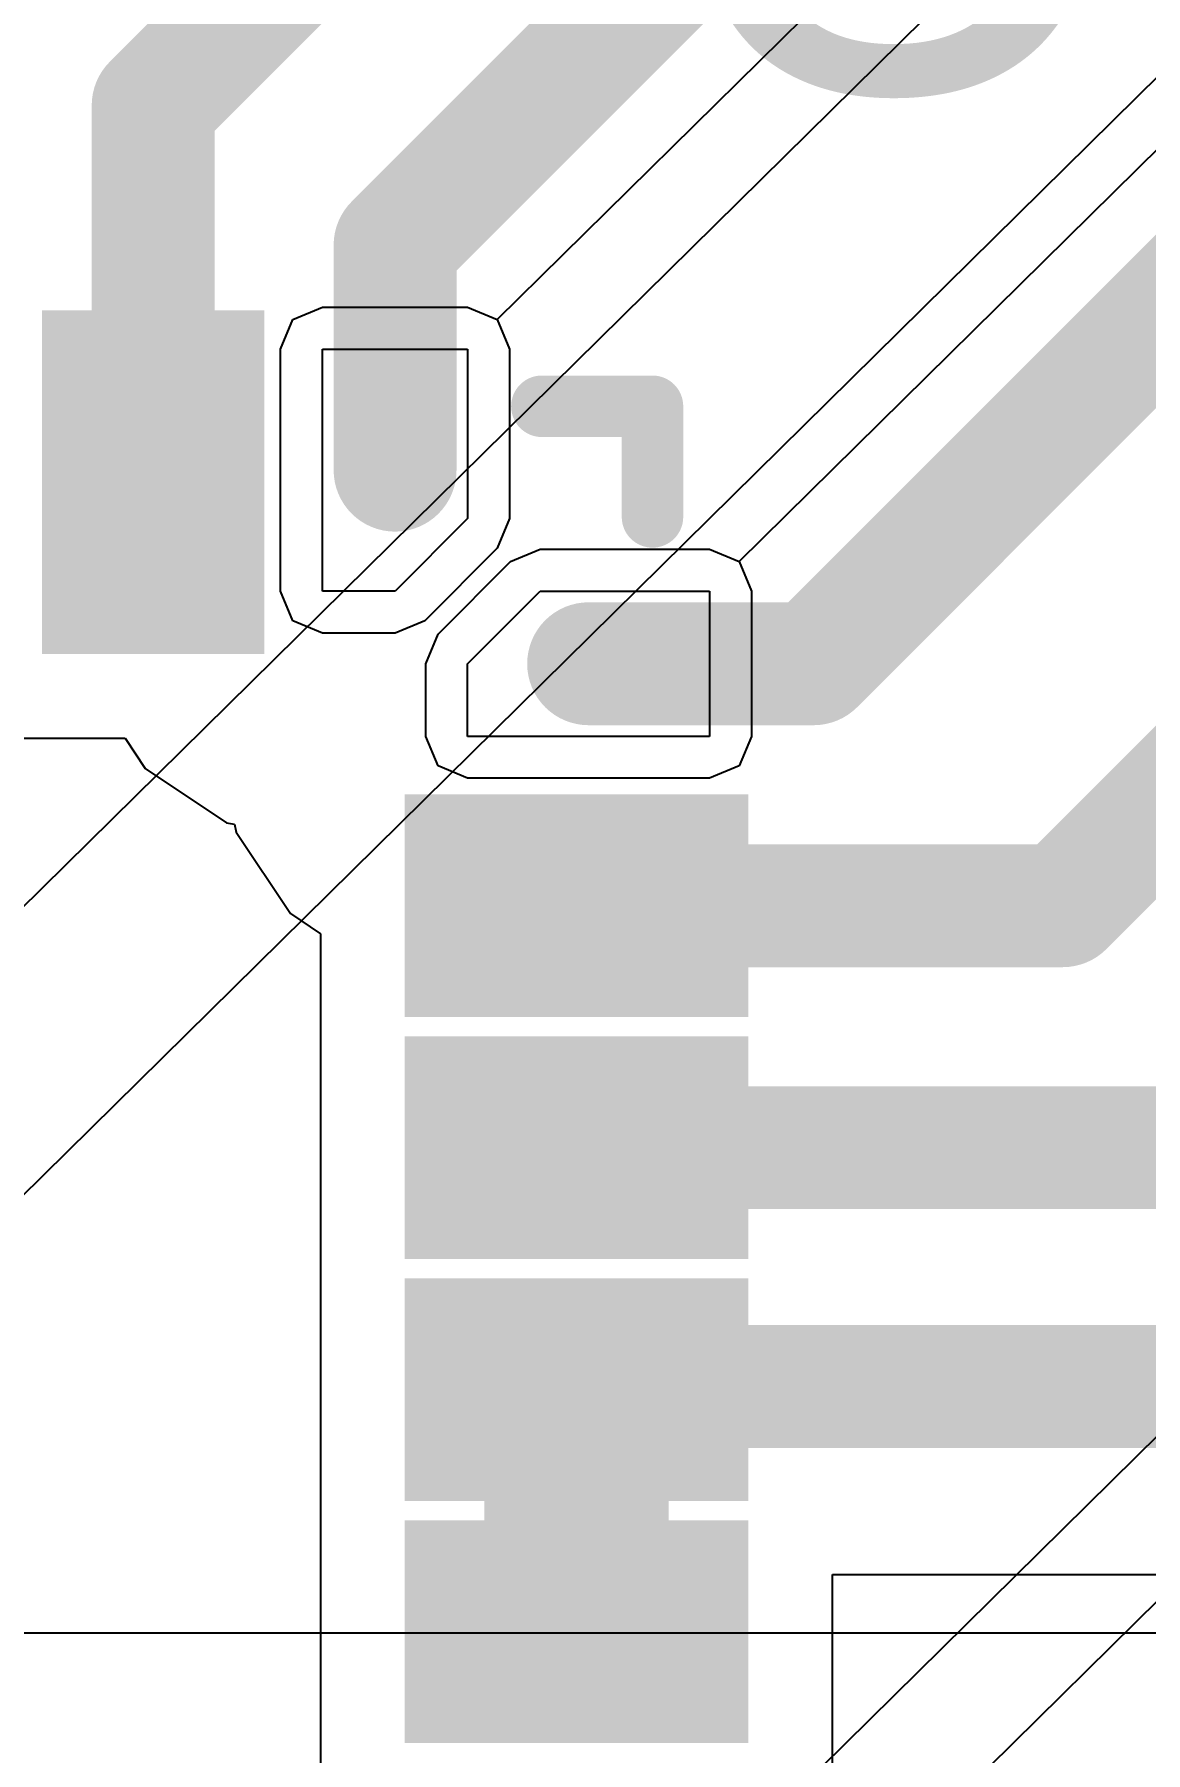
# Model space of a CAD drawing. Header units: inches. Extents: x -5 to 5328, y -4 to 5281.
# Drawn here: x 14.166 to 16.463, y 42.365 to 45.916 of the extents above; entities that cross this region are included whole.
import ezdxf

# ---------------------------------------------------------------- set-up
doc = ezdxf.new("R2010")
doc.units = ezdxf.units.IN
for name, color, linetype in [('Bottom Layer', 5, 'Continuous'), ('Top Layer', 1, 'Continuous'), ('Top Overlay', 2, 'Continuous'), ('Top Paste', 8, 'Continuous'), ('Top Solder', 216, 'Continuous')]:
    doc.layers.add(name, color=color, linetype=linetype)
doc.styles.add('Arial', font='', dxfattribs={"height": 0.2})
doc.styles.get('Arial').set_extended_font_data('Arial')

# ---------------------------------------------------------------- blocks, each defined once
blk = doc.blocks.new('28_UFQFPN__4_4__7')
at = {"layer": 'Top Layer'}
for points in [[(1.15, 2.15), (1.15, 1.6), (0.85, 1.6), (0.85, 2.15)], [(1.55, 1.95), (1.55, 1.85), (1.45, 1.85), (1.45, 1.95)], [(1.95, 1.45), (1.85, 1.45), (1.85, 1.55), (1.95, 1.55)], [(2.15, 0.85), (1.6, 0.85), (1.6, 1.15), (2.15, 1.15)], [(2.15, 0.35), (1.6, 0.35), (1.6, 0.65), (2.15, 0.65)], [(2.15, -0.15), (1.6, -0.15), (1.6, 0.15), (2.15, 0.15)], [(2.15, -0.65), (1.6, -0.65), (1.6, -0.35), (2.15, -0.35)]]:
    blk.add_hatch(color=1, dxfattribs=at).paths.add_polyline_path(points)
at = {"layer": 'Top Paste'}
for points in [[(1.15, 2.15), (1.15, 1.6), (0.85, 1.6), (0.85, 2.15)], [(2.15, 0.85), (1.6, 0.85), (1.6, 1.15), (2.15, 1.15)], [(2.15, 0.35), (1.6, 0.35), (1.6, 0.65), (2.15, 0.65)], [(2.15, -0.15), (1.6, -0.15), (1.6, 0.15), (2.15, 0.15)], [(2.15, -0.65), (1.6, -0.65), (1.6, -0.35), (2.15, -0.35)]]:
    blk.add_hatch(color=8, dxfattribs=at).paths.add_polyline_path(points)
at = {"layer": 'Top Solder'}
for points in [[(1.23, 2.23), (1.23, 1.52), (0.77, 1.52), (0.77, 2.23)], [(2.23, 0.77), (1.52, 0.77), (1.52, 1.23), (2.23, 1.23)], [(2.23, 0.27), (1.52, 0.27), (1.52, 0.73), (2.23, 0.73)], [(2.23, -0.23), (1.52, -0.23), (1.52, 0.23), (2.23, 0.23)], [(2.23, -0.73), (1.52, -0.73), (1.52, -0.27), (2.23, -0.27)]]:
    blk.add_hatch(color=216, dxfattribs=at).paths.add_polyline_path(points)
at = {"layer": 'Top Layer'}
for p, q in [((1.35, 1.65), (1.35, 2.15)), ((1.35, 2.15), (1.65, 2.15)), ((1.65, 2.15), (1.65, 1.8)), ((1.65, 1.8), (1.5, 1.65)), ((1.5, 1.65), (1.35, 1.65)), ((1.65, 1.5), (1.8, 1.65)), ((1.8, 1.65), (2.15, 1.65)), ((2.15, 1.65), (2.15, 1.35)), ((1.65, 1.35), (1.65, 1.5)), ((2.15, 1.35), (1.65, 1.35))]:
    blk.add_line(p, q, dxfattribs=at)
at = {"layer": 'Top Overlay'}
for points in [[(1.8034, 2.032, 0.127, 0.127, 0), (2.032, 2.032, 0.127, 0.127, 0)], [(2.032, 1.8034, 0.127, 0.127, 0), (2.032, 2.032, 0.127, 0.127, 0)]]:
    blk.add_lwpolyline(points, format="xyseb", dxfattribs=at)
for points in [[(1.7716, 2.032, 0.0635, 0.0635, 1), (1.8352, 2.032, 0.0635, 0.0635, 1)], [(2.0002, 2.032, 0.0635, 0.0635, 1), (2.0638, 2.032, 0.0635, 0.0635, 1)], [(2.0002, 2.032, 0.0635, 0.0635, 1), (2.0638, 2.032, 0.0635, 0.0635, 1)], [(2.0002, 1.8034, 0.0635, 0.0635, 1), (2.0638, 1.8034, 0.0635, 0.0635, 1)]]:
    blk.add_lwpolyline(points, format="xyseb", close=True, dxfattribs=at)
at = {"layer": 'Top Solder'}
for p, q in [((-1.5888, -1.2888), (5314.1234, 5237.7641)), ((-1.2888, -1.5888), (5314.1234, 5237.7641)), ((1.5612, -1.5888), (5314.1234, 5237.7641)), ((1.7112, 2.2112), (5314.1234, 5237.7641)), ((2.2112, -1.2888), (5314.1234, 5237.7641)), ((2.2112, 1.7112), (5314.1234, 5237.7641)), ((1.2634, 2.15), (1.2888, 2.2112)), ((1.2888, 2.2112), (1.35, 2.2366)), ((1.35, 2.2366), (1.65, 2.2366)), ((1.65, 2.2366), (1.7112, 2.2112)), ((1.7112, 2.2112), (1.7366, 2.15)), ((1.2634, 1.65), (1.2634, 2.15)), ((1.7366, 2.15), (1.7366, 1.8)), ((1.7366, 1.8), (1.7112, 1.7388)), ((1.7112, 1.7388), (1.5612, 1.5888)), ((1.5888, 1.5612), (1.7388, 1.7112)), ((1.7388, 1.7112), (1.8, 1.7366)), ((1.8, 1.7366), (2.15, 1.7366)), ((2.15, 1.7366), (2.2112, 1.7112)), ((2.2112, 1.7112), (2.2366, 1.65)), ((1.2888, 1.5888), (1.2634, 1.65)), ((2.2366, 1.65), (2.2366, 1.35)), ((1.35, 1.5634), (1.2888, 1.5888)), ((1.5, 1.5634), (1.35, 1.5634)), ((1.5612, 1.5888), (1.5, 1.5634)), ((1.5634, 1.5), (1.5888, 1.5612)), ((1.5634, 1.35), (1.5634, 1.5)), ((1.5888, 1.2888), (1.5634, 1.35)), ((2.2366, 1.35), (2.2112, 1.2888)), ((1.65, 1.2634), (1.5888, 1.2888)), ((2.2112, 1.2888), (2.15, 1.2634)), ((2.15, 1.2634), (1.65, 1.2634))]:
    blk.add_line(p, q, dxfattribs=at)

msp = doc.modelspace()

# ---------------------------------------------------------------- linework, layer by layer
at = {"layer": 'Bottom Layer'}
msp.add_line((18.5087, 42.6118), (14.0077, 42.6118), dxfattribs=at)
at = {"layer": 'Top Layer'}
for p, q in [((12.4695, 44.461), (14.3538, 44.461)), ((14.3538, 44.461), (14.3954, 44.3987)), ((14.3954, 44.3987), (14.5634, 44.2865)), ((14.5634, 44.2865), (14.5798, 44.2832)), ((14.5798, 44.2832), (14.5831, 44.2668)), ((14.5831, 44.2668), (14.6954, 44.0987)), ((14.6954, 44.0987), (14.7576, 44.0571)), ((14.7576, 44.0571), (14.7576, 43.211)), ((14.7576, 43.211), (14.7576, 42.211)), ((15.8156, 42.211), (15.8156, 42.7329)), ((15.8156, 42.7329), (17.1337, 42.7329))]:
    msp.add_line(p, q, dxfattribs=at)
for points in [[(14.9116, 45.4801, 0.254, 0.254, 0), (16.7018, 47.2702, 0.254, 0.254, 0)], [(14.4116, 45.7689, 0.254, 0.254, 0), (15.6051, 46.9623, 0.254, 0.254, 0)], [(15.7768, 44.615, 0.254, 0.254, 0), (17.5669, 46.4051, 0.254, 0.254, 0)], [(14.4116, 44.99, 0.254, 0.254, 0), (14.4116, 45.7689, 0.254, 0.254, 0)], [(14.9116, 45.015, 0.254, 0.254, 0), (14.9116, 45.4801, 0.254, 0.254, 0)], [(16.2917, 44.115, 0.254, 0.254, 0), (17.4717, 45.295, 0.254, 0.254, 0)], [(15.3116, 44.615, 0.254, 0.254, 0), (15.7768, 44.615, 0.254, 0.254, 0)], [(15.2866, 44.115, 0.254, 0.254, 0), (16.2917, 44.115, 0.254, 0.254, 0)], [(15.2866, 43.615, 0.254, 0.254, 0), (16.9257, 43.615, 0.254, 0.254, 0)], [(15.2866, 42.6848, 0.381, 0.381, 0), (15.2866, 43.0642, 0.381, 0.381, 0)], [(15.293, 43.1214, 0.254, 0.254, 0), (17.516, 43.1214, 0.254, 0.254, 0)]]:
    msp.add_lwpolyline(points, format="xyseb", dxfattribs=at)
for points in [[(14.3481, 45.7689, 0.127, 0.127, 1), (14.4751, 45.7689, 0.127, 0.127, 1)], [(14.3481, 45.7689, 0.127, 0.127, 1), (14.4751, 45.7689, 0.127, 0.127, 1)], [(14.8481, 45.4801, 0.127, 0.127, 1), (14.9751, 45.4801, 0.127, 0.127, 1)], [(14.8481, 45.4801, 0.127, 0.127, 1), (14.9751, 45.4801, 0.127, 0.127, 1)], [(14.8481, 45.015, 0.127, 0.127, 1), (14.9751, 45.015, 0.127, 0.127, 1)], [(14.3481, 44.99, 0.127, 0.127, 1), (14.4751, 44.99, 0.127, 0.127, 1)], [(15.2481, 44.615, 0.127, 0.127, 1), (15.3751, 44.615, 0.127, 0.127, 1)], [(15.7133, 44.615, 0.127, 0.127, 1), (15.8403, 44.615, 0.127, 0.127, 1)], [(15.7133, 44.615, 0.127, 0.127, 1), (15.8403, 44.615, 0.127, 0.127, 1)], [(15.2231, 44.115, 0.127, 0.127, 1), (15.3501, 44.115, 0.127, 0.127, 1)], [(16.2282, 44.115, 0.127, 0.127, 1), (16.3552, 44.115, 0.127, 0.127, 1)], [(16.2282, 44.115, 0.127, 0.127, 1), (16.3552, 44.115, 0.127, 0.127, 1)], [(15.2231, 43.615, 0.127, 0.127, 1), (15.3501, 43.615, 0.127, 0.127, 1)], [(15.1914, 43.0642, 0.1905, 0.1905, 1), (15.3819, 43.0642, 0.1905, 0.1905, 1)], [(15.2295, 43.1214, 0.127, 0.127, 1), (15.3565, 43.1214, 0.127, 0.127, 1)], [(15.1914, 42.6848, 0.1905, 0.1905, 1), (15.3819, 42.6848, 0.1905, 0.1905, 1)]]:
    msp.add_lwpolyline(points, format="xyseb", close=True, dxfattribs=at)

# ---------------------------------------------------------------- block references
msp.add_blockref('28_UFQFPN__4_4__7', (13.4116, 43.115))

# ---------------------------------------------------------------- texts
at = {"layer": 'Top Overlay', "style": 'Arial'}
msp.add_text('U8', height=1.016, dxfattribs=at).set_placement((15.4358, 45.798))

doc.saveas('drawing.dxf')
